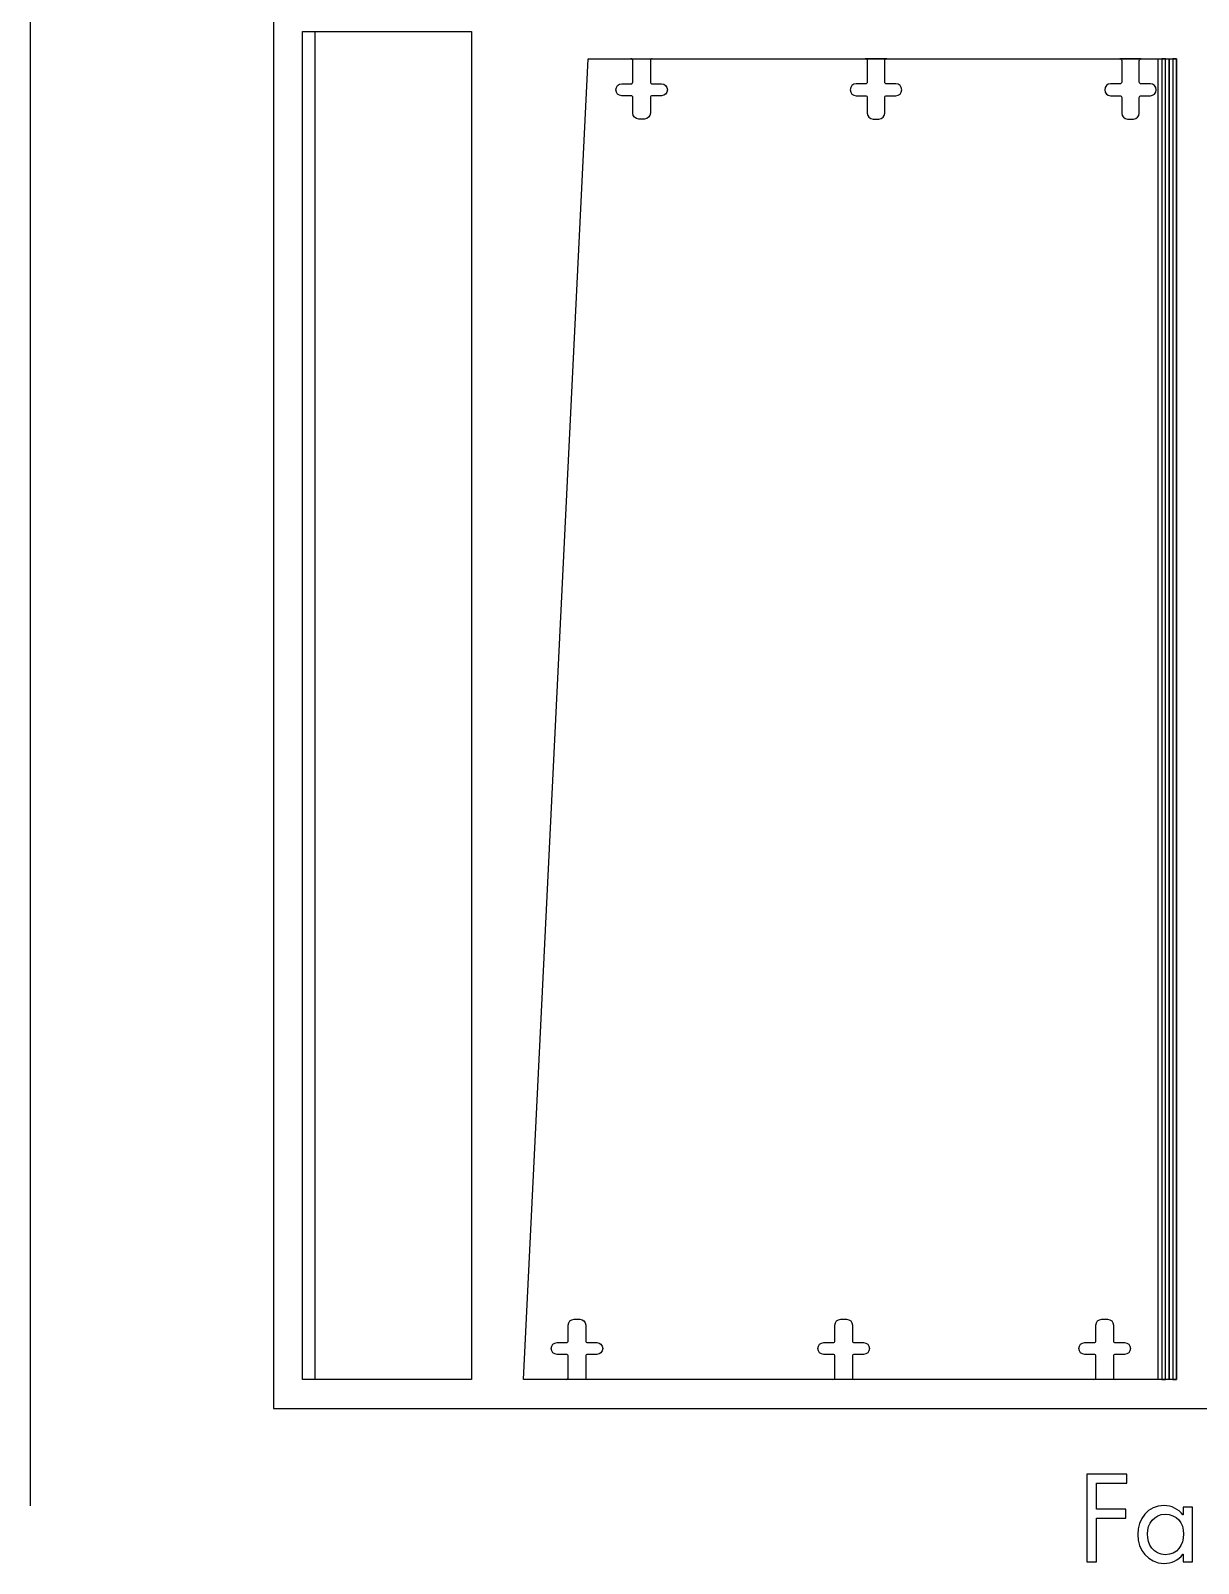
# Model space of a CAD drawing. Extents: x 150 to 6088, y 37 to 2750.
# Drawn here: x 3125 to 3726, y 120 to 910 of the extents above; entities that cross this region are included whole.
import ezdxf

# ---------------------------------------------------------------- set-up
doc = ezdxf.new("R2010")
doc.units = 0
doc.layers.add('00_Layout', color=7, linetype='CONTINUOUS')

msp = doc.modelspace()

# ---------------------------------------------------------------- linework, layer by layer
at = {"layer": '00_Layout', "color": 7}
for p, q in [((3124.993308, 149.999639), (3124.993308, 2749.993976)), ((3249.992787, 2699.994092), (3249.992787, 200.007103)), ((3264.991983, 215.006299), (3264.991983, 909.006874)), ((3264.991983, 909.006874), (3271.379011, 909.006874)), ((3264.991983, 215.006299), (3264.991983, 909.006874)), ((3264.991983, 909.006874), (3271.379011, 909.006874)), ((3271.379011, 909.006874), (3352.013252, 909.006874)), ((3271.379011, 909.006874), (3271.379011, 215.006299)), ((3352.013252, 909.006874), (3352.013252, 215.006299)), ((3378.714944, 215.006299), (3411.996809, 895.005155)), ((3411.996809, 895.005155), (3434.043168, 895.005155)), ((3434.043168, 895.005155), (3445.037904, 895.005155)), ((3434.047666, 895.005023), (3445.047694, 895.005023)), ((3435.047789, 883.11507), (3435.047789, 894.015483)), ((3444.048365, 894.015483), (3444.048365, 883.11507)), ((3445.037904, 895.005155), (3554.728624, 895.005155)), ((3565.725213, 895.005023), (3554.72492, 895.005023)), ((3554.728624, 895.005155), (3565.724684, 895.005155)), ((3555.725043, 894.015483), (3555.725043, 883.11507)), ((3564.724561, 883.11507), (3564.724561, 894.015483)), ((3565.724684, 895.005155), (3685.753975, 895.005155)), ((3696.750828, 895.005023), (3685.7508, 895.005023)), ((3685.753975, 895.005155), (3696.748711, 895.005155)), ((3686.750658, 894.015483), (3686.750658, 883.11507)), ((3695.750176, 883.11507), (3695.750176, 894.015483)), ((3696.748711, 895.005155), (3705.437609, 895.005155)), ((3705.437609, 895.005155), (3707.350543, 895.005155)), ((3705.437609, 215.006299), (3705.437609, 895.005155)), ((3705.437609, 895.005155), (3707.350543, 895.005155)), ((3707.350543, 895.005155), (3709.26083, 895.005155)), ((3709.26083, 895.005155), (3707.350543, 895.005155)), ((3707.350543, 895.005155), (3707.350543, 215.006299)), ((3707.350543, 895.005155), (3707.350543, 215.006299)), ((3709.26083, 895.005155), (3711.171118, 895.005155)), ((3709.26083, 895.005155), (3711.171118, 895.005155)), ((3709.26083, 215.006299), (3709.26083, 895.005155)), ((3709.26083, 215.006299), (3709.26083, 895.005155)), ((3711.171118, 895.005155), (3713.081405, 895.005155)), ((3711.171118, 215.006299), (3711.171118, 895.005155)), ((3711.171118, 895.005155), (3713.081405, 895.005155)), ((3711.171118, 895.005155), (3711.171118, 215.006299)), ((3713.081405, 895.005155), (3714.991693, 895.005155)), ((3714.991693, 895.005155), (3713.081405, 895.005155)), ((3713.081405, 895.005155), (3713.081405, 215.006299)), ((3713.081405, 895.005155), (3713.081405, 215.006299)), ((3714.991693, 895.005155), (3714.991693, 215.006299)), ((3714.991693, 215.006299), (3714.991693, 895.005155)), ((3426.297508, 879.014567), (3426.297508, 879.10426)), ((3429.298141, 882.112434), (3434.047666, 882.112434)), ((3434.047666, 876.006525), (3429.298141, 876.006525)), ((3445.048488, 882.112434), (3449.799336, 882.112434)), ((3449.799336, 876.006525), (3445.048488, 876.006525)), ((3452.79891, 879.10426), (3452.79891, 879.014567)), ((3546.975291, 879.10426), (3546.975291, 879.014567)), ((3554.72492, 882.112434), (3549.975395, 882.112434)), ((3549.975395, 876.006525), (3554.72492, 876.006525)), ((3570.474209, 882.112434), (3565.724419, 882.112434)), ((3565.724419, 876.006525), (3570.474209, 876.006525)), ((3565.725213, 876.006525), (3565.724419, 876.006525)), ((3573.474048, 879.014567), (3573.474048, 879.10426)), ((3678.000906, 879.10426), (3678.000906, 879.014567)), ((3685.7508, 882.112434), (3681.00101, 882.112434)), ((3681.00101, 876.006525), (3685.7508, 876.006525)), ((3701.499824, 882.112434), (3696.750299, 882.112434)), ((3696.750299, 876.006525), (3701.499824, 876.006525)), ((3696.750564, 876.006525), (3696.750299, 876.006525)), ((3704.499663, 879.014567), (3704.499663, 879.10426)), ((3435.047789, 867.008595), (3435.047789, 875.003757)), ((3444.048365, 875.003757), (3444.047571, 867.008595)), ((3555.725043, 875.003757), (3555.725043, 867.008595)), ((3564.72509, 867.008595), (3564.72509, 875.003757)), ((3686.750658, 875.003757), (3686.750658, 867.008595)), ((3695.750441, 867.008595), (3695.750441, 875.003757)), ((3441.046938, 864.01365), (3438.048157, 864.01365)), ((3558.725147, 864.01365), (3561.725251, 864.01365)), ((3689.750497, 864.01365), (3692.750866, 864.01365)), ((3404.756767, 246.007514), (3407.755548, 246.007514)), ((3542.081039, 246.007514), (3545.081143, 246.007514)), ((3676.449922, 246.007514), (3679.450026, 246.007514)), ((3401.756134, 235.007724), (3401.756134, 243.006881)), ((3410.756181, 243.006881), (3410.756181, 235.007724)), ((3539.080935, 235.007724), (3539.080935, 243.006881)), ((3548.080982, 243.006881), (3548.080982, 235.007724)), ((3673.449818, 235.007724), (3673.449818, 243.006881)), ((3682.449865, 243.006881), (3682.449865, 235.007724)), ((3393.008234, 230.906506), (3393.005588, 231.0071)), ((3396.004369, 234.007495), (3396.006486, 234.007813)), ((3396.006486, 234.007813), (3400.756276, 234.007681)), ((3411.756304, 234.007681), (3416.507152, 234.007813)), ((3419.506727, 231.007762), (3419.506727, 230.906824)), ((3530.331184, 230.907485), (3530.331184, 231.007762)), ((3533.331287, 234.007813), (3538.080813, 234.007681)), ((3549.081105, 234.007681), (3553.83063, 234.007813)), ((3556.830734, 231.007762), (3556.830734, 230.907485)), ((3664.699802, 230.907485), (3664.699802, 231.007762)), ((3667.70017, 234.007813), (3672.449696, 234.007681)), ((3683.449988, 234.007681), (3688.199513, 234.007813)), ((3691.199353, 231.007762), (3691.199353, 230.907485)), ((3400.757863, 227.906534), (3396.008338, 227.906534)), ((3401.757986, 216.007851), (3401.757986, 226.906597)), ((3410.757768, 226.906279), (3410.757768, 216.007533)), ((3416.507946, 227.906534), (3411.757362, 227.906534)), ((3538.080813, 227.907831), (3533.331287, 227.907831)), ((3539.080935, 216.008724), (3539.080935, 226.907761)), ((3548.080982, 226.907761), (3548.080982, 216.008724)), ((3553.83063, 227.907831), (3549.081105, 227.907831)), ((3672.449696, 227.907831), (3667.70017, 227.907831)), ((3673.449818, 216.008724), (3673.449818, 226.907761)), ((3682.449865, 226.907761), (3682.449865, 216.008724)), ((3688.199513, 227.907831), (3683.449988, 227.907831)), ((3271.379011, 215.006299), (3264.991983, 215.006299)), ((3271.379011, 215.006299), (3264.991983, 215.006299)), ((3352.013252, 215.006299), (3271.379011, 215.006299)), ((3400.75998, 215.006299), (3378.714944, 215.006299)), ((3411.757362, 215.007808), (3400.757863, 215.007808)), ((3411.756039, 215.006299), (3400.75998, 215.006299)), ((3538.086369, 215.006299), (3411.756039, 215.006299)), ((3549.081105, 215.008628), (3538.081077, 215.008628)), ((3549.082428, 215.006299), (3538.086369, 215.006299)), ((3539.081729, 216.008724), (3539.080935, 216.008724)), ((3672.456046, 215.006299), (3549.082428, 215.006299)), ((3683.449988, 215.008628), (3672.44996, 215.008628)), ((3683.450782, 215.006299), (3672.456046, 215.006299)), ((3673.450348, 216.008724), (3673.449818, 216.008724)), ((3705.437609, 215.006299), (3683.450782, 215.006299)), ((3707.350543, 215.006299), (3705.437609, 215.006299)), ((3707.350543, 215.006299), (3705.437609, 215.006299)), ((3709.26083, 215.006299), (3707.350543, 215.006299)), ((3707.350543, 215.006299), (3709.26083, 215.006299)), ((3711.171118, 215.006299), (3709.26083, 215.006299)), ((3711.171118, 215.006299), (3709.26083, 215.006299)), ((3713.081405, 215.006299), (3711.171118, 215.006299)), ((3713.081405, 215.006299), (3711.171118, 215.006299)), ((3714.991693, 215.006299), (3713.081405, 215.006299)), ((3713.081405, 215.006299), (3713.081405, 215.006299)), ((3713.081405, 215.006299), (3714.991693, 215.006299)), ((3713.081405, 215.006299), (3713.081405, 215.006299)), ((3249.992787, 200.007103), (4499.990216, 200.007103)), ((3689.332166, 166.329686), (3668.761703, 166.329686)), ((3668.761703, 166.329686), (3668.761703, 121.110641)), ((3689.332166, 161.651863), (3689.332166, 166.329686)), ((3673.799385, 148.218203), (3673.799385, 161.651863)), ((3673.799385, 161.651863), (3689.332166, 161.651863)), ((3688.852398, 148.218203), (3673.799385, 148.218203)), ((3673.799385, 121.110641), (3673.799385, 143.54038)), ((3673.799385, 143.54038), (3688.852398, 143.54038)), ((3688.852398, 143.54038), (3688.852398, 148.218203)), ((3709.123035, 145.639315), (3709.123035, 145.639315)), ((3718.358746, 145.279482), (3718.238811, 145.279482)), ((3723.156531, 149.297701), (3718.358746, 149.297701)), ((3718.358746, 149.297701), (3718.358746, 145.279482)), ((3723.156531, 121.110641), (3723.156531, 149.297701)), ((3668.761703, 121.110641), (3673.799385, 121.110641)), ((3718.238811, 125.009003), (3718.358746, 125.009003)), ((3718.358746, 125.009003), (3718.358746, 121.110641)), ((3718.358746, 121.110641), (3723.156531, 121.110641))]:
    msp.add_line(p, q, dxfattribs=at)
for points in [[(3435.047789, 894.015483), (3435.047789, 894.562137), (3434.59985, 895.009917), (3434.047666, 895.005023)], [(3445.047694, 895.005023), (3444.496568, 895.01005), (3444.048894, 894.562137), (3444.048365, 894.015483)], [(3554.72492, 895.005023), (3555.277634, 895.01005), (3555.725308, 894.562137), (3555.725043, 894.015483)], [(3564.724561, 894.015483), (3564.724561, 894.562137), (3565.171706, 895.009917), (3565.725213, 895.005023)], [(3685.7508, 895.005023), (3686.303249, 895.01005), (3686.750923, 894.562137), (3686.750658, 894.015483)], [(3695.750176, 894.015483), (3695.750176, 894.562137), (3696.197586, 895.009917), (3696.750828, 895.005023)], [(3426.297508, 879.10426), (3426.297508, 880.766713), (3427.64053, 882.10992), (3429.298141, 882.112434)], [(3429.298141, 876.006525), (3427.64053, 876.009965), (3426.297508, 877.353013), (3426.297508, 879.014567)], [(3434.047666, 882.112434), (3434.599585, 882.109788), (3435.047259, 882.557541), (3435.047789, 883.11507)], [(3435.047789, 875.003757), (3435.047789, 875.562185), (3434.59985, 876.009965), (3434.047666, 876.006525)], [(3444.048365, 883.11507), (3444.048365, 882.557541), (3444.496568, 882.10992), (3445.048488, 882.112434)], [(3445.048488, 876.006525), (3444.496568, 876.009965), (3444.048894, 875.562185), (3444.048365, 875.003757)], [(3449.799336, 882.112434), (3451.455888, 882.109788), (3452.79891, 880.766713), (3452.79891, 879.10426)], [(3452.79891, 879.014567), (3452.79891, 877.353013), (3451.455624, 876.009965), (3449.799336, 876.006525)], [(3549.975395, 882.112434), (3548.318313, 882.109788), (3546.975291, 880.766713), (3546.975291, 879.10426)], [(3546.975291, 879.014567), (3546.975291, 877.353013), (3548.318578, 876.009965), (3549.975395, 876.006525)], [(3555.725043, 883.11507), (3555.725043, 882.557541), (3555.277369, 882.10992), (3554.72492, 882.112434)], [(3554.72492, 876.006525), (3555.277634, 876.009965), (3555.725308, 875.562185), (3555.725043, 875.003757)], [(3565.724419, 882.112434), (3565.17197, 882.109788), (3564.724296, 882.557541), (3564.724561, 883.11507)], [(3564.72509, 875.003757), (3564.72509, 875.562185), (3565.1725, 876.009965), (3565.725213, 876.006525)], [(3573.474048, 879.10426), (3573.474048, 880.766713), (3572.131026, 882.10992), (3570.474209, 882.112434)], [(3570.474209, 876.006525), (3572.131026, 876.009965), (3573.474048, 877.353013), (3573.474048, 879.014567)], [(3681.00101, 882.112434), (3679.344193, 882.109788), (3678.000906, 880.766713), (3678.000906, 879.10426)], [(3678.000906, 879.014567), (3678.000906, 877.353013), (3679.344193, 876.009965), (3681.00101, 876.006525)], [(3686.750658, 883.11507), (3686.750658, 882.557541), (3686.303249, 882.10992), (3685.7508, 882.112434)], [(3685.7508, 876.006525), (3686.303249, 876.009965), (3686.750923, 875.562185), (3686.750658, 875.003757)], [(3696.750299, 882.112434), (3696.197586, 882.109788), (3695.749912, 882.557541), (3695.750176, 883.11507)], [(3695.750441, 875.003757), (3695.750441, 875.562185), (3696.19785, 876.009965), (3696.750564, 876.006525)], [(3704.499663, 879.10426), (3704.499663, 880.766713), (3703.156641, 882.10992), (3701.499824, 882.112434)], [(3701.499824, 876.006525), (3703.156641, 876.009965), (3704.499663, 877.353013), (3704.499663, 879.014567)], [(3438.048157, 864.01365), (3436.390811, 864.009682), (3435.047789, 865.353021), (3435.047789, 867.008595)], [(3444.047571, 867.008595), (3444.047571, 865.353021), (3442.704549, 864.009814), (3441.046938, 864.01365)], [(3555.725043, 867.008595), (3555.725043, 865.353021), (3557.06833, 864.009814), (3558.725147, 864.01365)], [(3561.725251, 864.01365), (3563.382068, 864.009682), (3564.72509, 865.353021), (3564.72509, 867.008595)], [(3686.750658, 867.008595), (3686.750658, 865.353021), (3688.09368, 864.009814), (3689.750497, 864.01365)], [(3692.750866, 864.01365), (3694.407419, 864.009682), (3695.750705, 865.353021), (3695.750441, 867.008595)], [(3401.756134, 243.006881), (3401.756134, 244.66436), (3403.09942, 246.007514), (3404.756767, 246.007514)], [(3407.755548, 246.007514), (3409.413159, 246.007514), (3410.756181, 244.66436), (3410.756181, 243.006881)], [(3539.080935, 243.006881), (3539.080935, 244.66436), (3540.424222, 246.007514), (3542.081039, 246.007514)], [(3545.081143, 246.007514), (3546.73796, 246.007514), (3548.080982, 244.66436), (3548.080982, 243.006881)], [(3673.449818, 243.006881), (3673.449818, 244.66436), (3674.793105, 246.007514), (3676.449922, 246.007514)], [(3679.450026, 246.007514), (3681.106579, 246.007514), (3682.449865, 244.66436), (3682.449865, 243.006881)], [(3393.005588, 231.0071), (3393.002942, 232.664341), (3394.346758, 234.007495), (3396.004369, 234.007495)], [(3396.008338, 227.906534), (3394.351256, 227.906534), (3393.008234, 229.24998), (3393.008234, 230.906506)], [(3400.756276, 234.007681), (3401.308195, 234.007548), (3401.755869, 234.455249), (3401.756134, 235.007724)], [(3410.756181, 235.007724), (3410.756181, 234.455249), (3411.204384, 234.007548), (3411.756304, 234.007681)], [(3416.507152, 234.007813), (3418.16344, 234.007813), (3419.506727, 232.664659), (3419.506727, 231.007762)], [(3419.506727, 230.906824), (3419.506727, 229.249662), (3418.164234, 227.906534), (3416.507946, 227.906534)], [(3530.331184, 231.007762), (3530.331184, 232.664659), (3531.67447, 234.007813), (3533.331287, 234.007813)], [(3533.331287, 227.907831), (3531.67447, 227.907831), (3530.331184, 229.250959), (3530.331184, 230.907485)], [(3538.080813, 234.007681), (3538.633526, 234.007548), (3539.0812, 234.455249), (3539.080935, 235.007724)], [(3548.080982, 235.007724), (3548.080982, 234.455249), (3548.528392, 234.007548), (3549.081105, 234.007681)], [(3553.83063, 234.007813), (3555.487448, 234.007813), (3556.830734, 232.664659), (3556.830734, 231.007762)], [(3556.830734, 230.907485), (3556.830734, 229.250959), (3555.487448, 227.907831), (3553.83063, 227.907831)], [(3664.699802, 231.007762), (3664.699802, 232.664659), (3666.043089, 234.007813), (3667.70017, 234.007813)], [(3667.70017, 227.907831), (3666.043089, 227.907831), (3664.700067, 229.250959), (3664.699802, 230.907485)], [(3672.449696, 234.007681), (3673.002409, 234.007548), (3673.450083, 234.455249), (3673.449818, 235.007724)], [(3682.449865, 235.007724), (3682.449865, 234.455249), (3682.897275, 234.007548), (3683.449988, 234.007681)], [(3688.199513, 234.007813), (3689.856331, 234.007813), (3691.199353, 232.664659), (3691.199353, 231.007762)], [(3691.199353, 230.907485), (3691.199353, 229.250959), (3689.856331, 227.907831), (3688.199513, 227.907831)], [(3401.757986, 226.906597), (3401.75825, 227.459125), (3401.310312, 227.906852), (3400.757863, 227.906534)], [(3411.757362, 227.906534), (3411.205972, 227.906534), (3410.758033, 227.459125), (3410.757768, 226.906279)], [(3539.080935, 226.907761), (3539.080935, 227.460633), (3538.633526, 227.90836), (3538.080813, 227.907831)], [(3549.081105, 227.907831), (3548.528392, 227.907831), (3548.080718, 227.460633), (3548.080982, 226.907761)], [(3673.449818, 226.907761), (3673.449818, 227.460633), (3673.002409, 227.90836), (3672.449696, 227.907831)], [(3683.449988, 227.907831), (3682.897275, 227.907831), (3682.449601, 227.460633), (3682.449865, 226.907761)], [(3400.757863, 215.007808), (3401.310047, 215.007808), (3401.757721, 215.455243), (3401.757986, 216.007851)], [(3410.757768, 216.007533), (3410.757768, 215.455243), (3411.205442, 215.007516), (3411.757362, 215.007808)], [(3538.081077, 215.008628), (3538.634055, 215.008628), (3539.081729, 215.45609), (3539.081729, 216.008724)], [(3548.080982, 216.008724), (3548.080982, 215.45609), (3548.528392, 215.008363), (3549.081105, 215.008628)], [(3672.44996, 215.008628), (3673.002938, 215.008628), (3673.450612, 215.45609), (3673.450348, 216.008724)], [(3682.449865, 216.008724), (3682.449865, 215.45609), (3682.897275, 215.008363), (3683.449988, 215.008628)], [(3708.583287, 150.077426), (3700.127195, 150.077426), (3695.029559, 143.180547), (3695.029559, 135.14411)], [(3718.238811, 145.279482), (3715.899873, 148.277999), (3712.421509, 150.077426), (3708.583287, 150.077426)], [(3699.947279, 135.503943), (3699.947279, 140.781575), (3703.545604, 145.639315), (3709.123035, 145.639315)], [(3709.123035, 145.639315), (3715.060272, 145.639315), (3718.598644, 141.081348), (3718.598644, 135.444147)], [(3695.029559, 135.14411), (3695.029559, 127.347915), (3700.247157, 120.33118), (3708.523306, 120.33118)], [(3709.18299, 124.769027), (3703.185772, 124.769027), (3699.947279, 129.986599), (3699.947279, 135.503943)], [(3718.598644, 135.444147), (3718.598644, 129.746622), (3715.360124, 124.769027), (3709.18299, 124.769027)], [(3708.523306, 120.33118), (3712.481464, 120.33118), (3715.779938, 121.890366), (3718.238811, 125.009003)]]:
    msp.add_open_spline(points, degree=3, dxfattribs=at)

doc.saveas('drawing.dxf')
